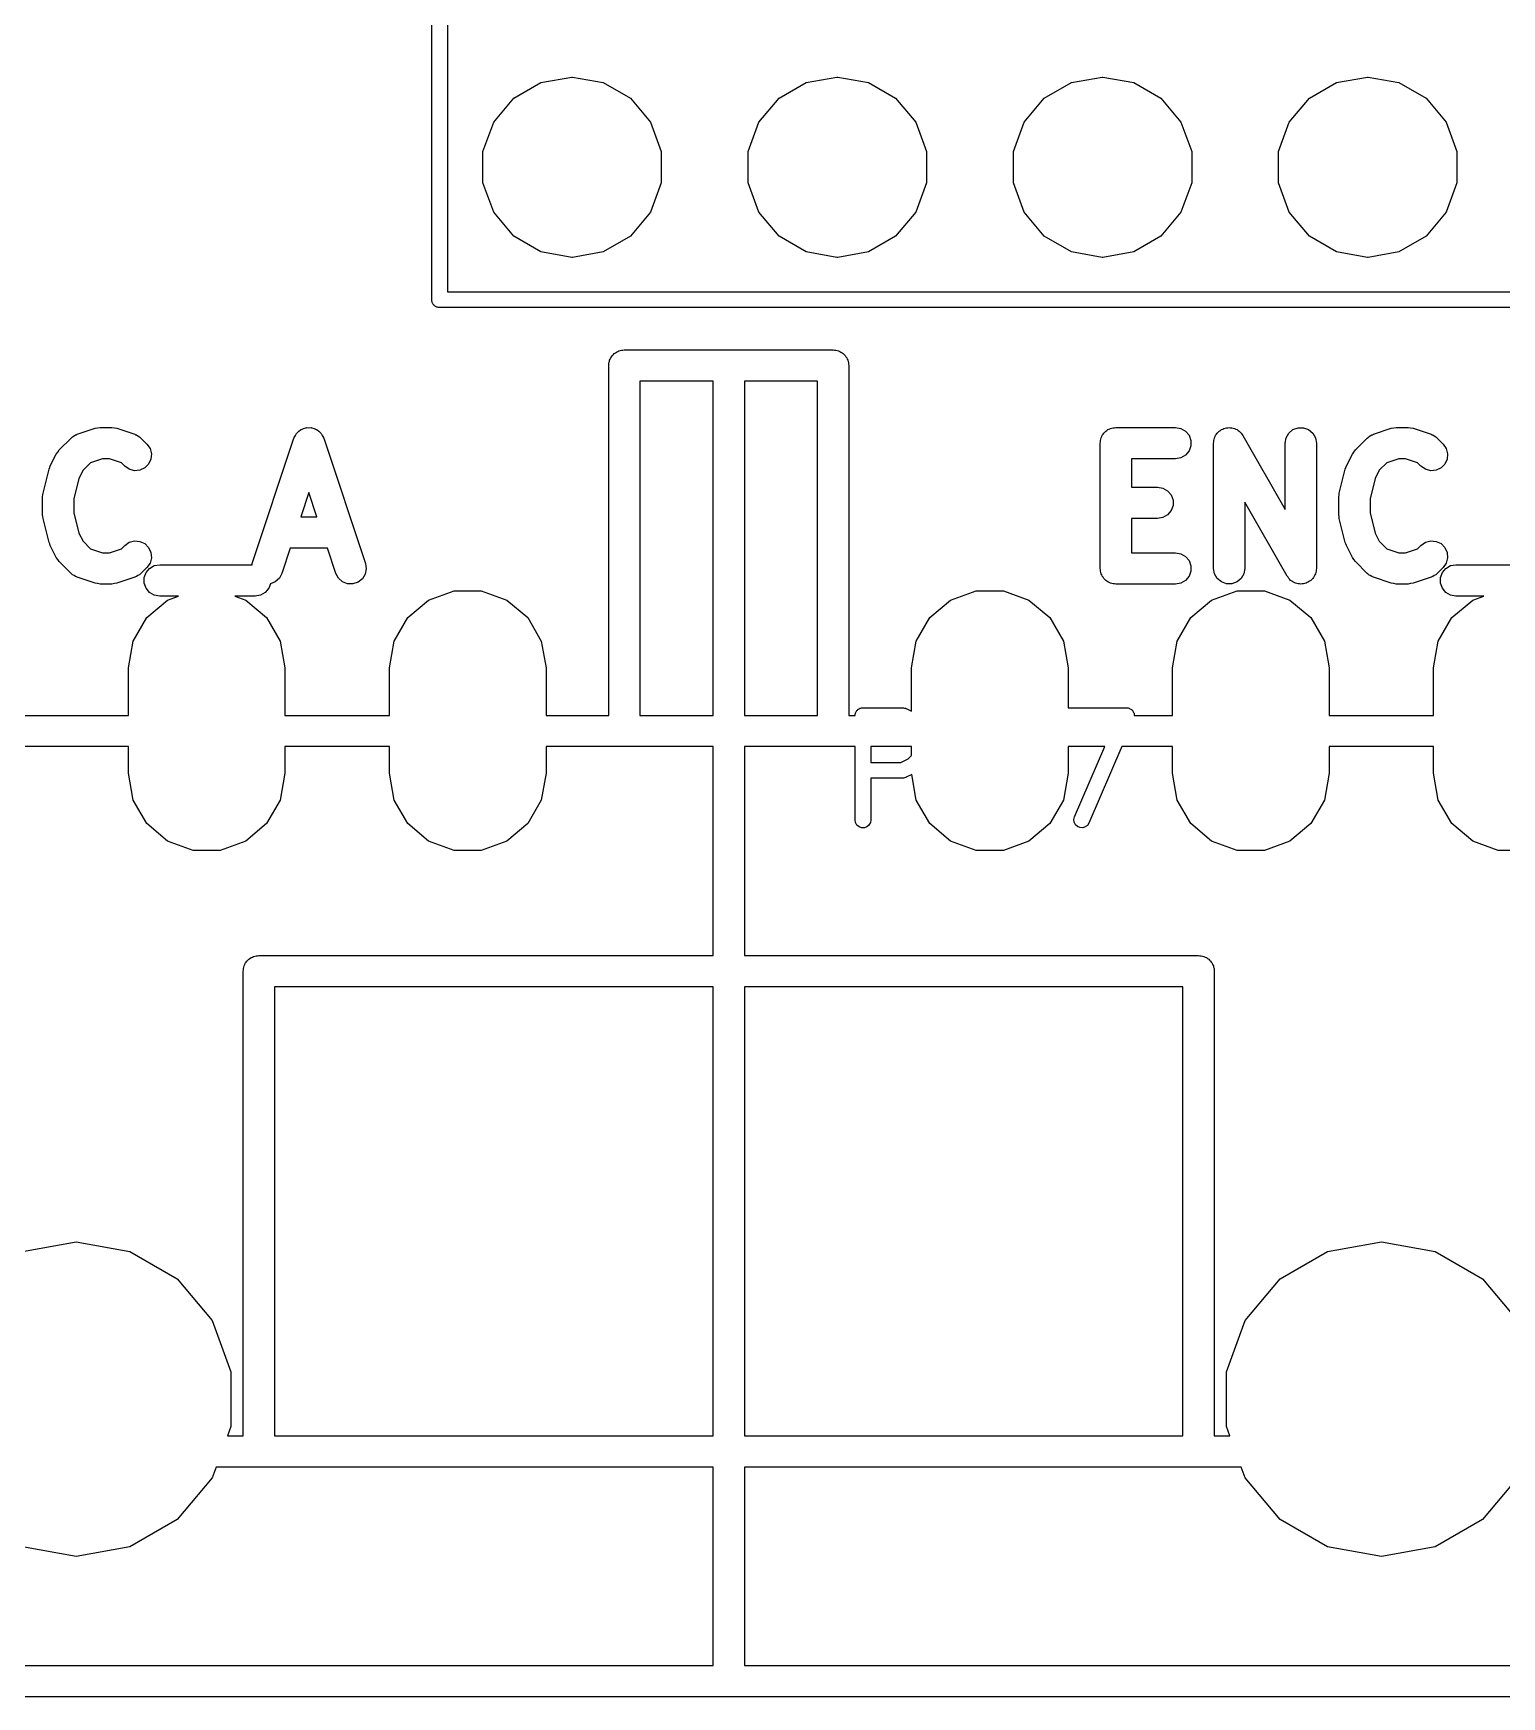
# Model space of a CAD drawing. Extents: x -2.2 to 86.5, y -78.6 to 9.2.
# Drawn here: x 50.84 to 64.9, y -75.35 to -59.42 of the extents above; entities that cross this region are included whole.
import ezdxf

# ---------------------------------------------------------------- set-up
doc = ezdxf.new("R2010")
doc.units = 0
doc.header["$MEASUREMENT"] = 0
doc.layers.add('BLACK', color=7, linetype='CONTINUOUS')

msp = doc.modelspace()

# ---------------------------------------------------------------- linework, layer by layer
at = {"layer": 'Black'}
for p, q in [((54.655, -61.97), (54.655, -56.89)), ((54.805, -56.965), (54.805, -61.895)), ((55.4416, -60.0384), (55.7013, -59.8885)), ((55.7013, -59.8885), (55.9967, -59.8364)), ((55.9967, -59.8364), (56.0033, -59.8364)), ((56.0033, -59.8364), (56.2987, -59.8885)), ((56.2987, -59.8885), (56.5584, -60.0384)), ((57.9816, -60.0384), (58.2413, -59.8885)), ((58.2413, -59.8885), (58.5367, -59.8364)), ((58.5367, -59.8364), (58.5433, -59.8364)), ((58.5433, -59.8364), (58.8387, -59.8885)), ((58.8387, -59.8885), (59.0984, -60.0384)), ((60.5216, -60.0384), (60.7813, -59.8885)), ((60.7813, -59.8885), (61.0767, -59.8364)), ((61.0767, -59.8364), (61.0833, -59.8364)), ((61.0833, -59.8364), (61.3787, -59.8885)), ((61.3787, -59.8885), (61.6384, -60.0384)), ((63.0616, -60.0384), (63.3213, -59.8885)), ((63.3213, -59.8885), (63.6167, -59.8364)), ((63.6167, -59.8364), (63.6233, -59.8364)), ((63.6233, -59.8364), (63.9187, -59.8885)), ((63.9187, -59.8885), (64.1784, -60.0384)), ((55.2488, -60.2682), (55.4416, -60.0384)), ((56.5584, -60.0384), (56.7512, -60.2682)), ((57.7888, -60.2682), (57.9816, -60.0384)), ((59.0984, -60.0384), (59.2912, -60.2682)), ((60.3288, -60.2682), (60.5216, -60.0384)), ((61.6384, -60.0384), (61.8312, -60.2682)), ((62.8688, -60.2682), (63.0616, -60.0384)), ((64.1784, -60.0384), (64.3712, -60.2682)), ((55.1462, -60.55), (55.2488, -60.2682)), ((56.7512, -60.2682), (56.8538, -60.55)), ((57.6862, -60.55), (57.7888, -60.2682)), ((59.2912, -60.2682), (59.3938, -60.55)), ((60.2262, -60.55), (60.3288, -60.2682)), ((61.8312, -60.2682), (61.9338, -60.55)), ((62.7662, -60.55), (62.8688, -60.2682)), ((64.3712, -60.2682), (64.4738, -60.55)), ((55.1462, -60.85), (55.1462, -60.55)), ((56.8538, -60.55), (56.8538, -60.85)), ((57.6862, -60.85), (57.6862, -60.55)), ((59.3938, -60.55), (59.3938, -60.85)), ((60.2262, -60.85), (60.2262, -60.55)), ((61.9338, -60.55), (61.9338, -60.85)), ((62.7662, -60.85), (62.7662, -60.55)), ((64.4738, -60.55), (64.4738, -60.85)), ((55.2488, -61.1318), (55.1462, -60.85)), ((56.8538, -60.85), (56.7512, -61.1318)), ((57.7888, -61.1318), (57.6862, -60.85)), ((59.3938, -60.85), (59.2912, -61.1318)), ((60.3288, -61.1318), (60.2262, -60.85)), ((61.9338, -60.85), (61.8312, -61.1318)), ((62.8688, -61.1318), (62.7662, -60.85)), ((64.4738, -60.85), (64.3712, -61.1318)), ((55.4416, -61.3616), (55.2488, -61.1318)), ((56.7512, -61.1318), (56.5584, -61.3616)), ((57.9816, -61.3616), (57.7888, -61.1318)), ((59.2912, -61.1318), (59.0984, -61.3616)), ((60.5216, -61.3616), (60.3288, -61.1318)), ((61.8312, -61.1318), (61.6384, -61.3616)), ((63.0616, -61.3616), (62.8688, -61.1318)), ((64.3712, -61.1318), (64.1784, -61.3616)), ((55.7013, -61.5115), (55.4416, -61.3616)), ((56.5584, -61.3616), (56.2987, -61.5115)), ((58.2413, -61.5115), (57.9816, -61.3616)), ((59.0984, -61.3616), (58.8387, -61.5115)), ((60.7813, -61.5115), (60.5216, -61.3616)), ((61.6384, -61.3616), (61.3787, -61.5115)), ((63.3213, -61.5115), (63.0616, -61.3616)), ((64.1784, -61.3616), (63.9187, -61.5115)), ((55.9967, -61.5636), (55.7013, -61.5115)), ((56.0033, -61.5636), (55.9967, -61.5636)), ((56.2987, -61.5115), (56.0033, -61.5636)), ((58.5367, -61.5636), (58.2413, -61.5115)), ((58.5433, -61.5636), (58.5367, -61.5636)), ((58.8387, -61.5115), (58.5433, -61.5636)), ((61.0767, -61.5636), (60.7813, -61.5115)), ((61.0833, -61.5636), (61.0767, -61.5636)), ((61.3787, -61.5115), (61.0833, -61.5636)), ((63.6167, -61.5636), (63.3213, -61.5115)), ((63.6233, -61.5636), (63.6167, -61.5636)), ((63.9187, -61.5115), (63.6233, -61.5636)), ((54.6561, -61.9765), (54.655, -61.97)), ((54.6561, -61.983), (54.6561, -61.9765)), ((54.805, -61.895), (67.355, -61.895)), ((54.6584, -61.9892), (54.6561, -61.983)), ((54.6595, -61.9957), (54.6584, -61.9892)), ((54.6628, -62.0013), (54.6595, -61.9957)), ((54.665, -62.0075), (54.6628, -62.0013)), ((54.6693, -62.0125), (54.665, -62.0075)), ((54.6725, -62.0182), (54.6693, -62.0125)), ((54.6776, -62.0224), (54.6725, -62.0182)), ((54.6818, -62.0275), (54.6776, -62.0224)), ((54.6875, -62.0307), (54.6818, -62.0275)), ((54.6925, -62.035), (54.6875, -62.0307)), ((54.6987, -62.0372), (54.6925, -62.035)), ((54.7043, -62.0405), (54.6987, -62.0372)), ((54.7108, -62.0416), (54.7043, -62.0405)), ((54.717, -62.0439), (54.7108, -62.0416)), ((54.7235, -62.0439), (54.717, -62.0439)), ((54.73, -62.045), (54.7235, -62.0439)), ((67.43, -62.045), (54.73, -62.045)), ((56.4487, -62.459), (56.4616, -62.4568)), ((56.4616, -62.4568), (56.474, -62.4523)), ((56.474, -62.4523), (56.4871, -62.4523)), ((56.4871, -62.4523), (56.5, -62.45)), ((56.5, -62.45), (57.5, -62.45)), ((57.5, -62.45), (58.5, -62.45)), ((58.5, -62.45), (58.5129, -62.4523)), ((58.5129, -62.4523), (58.526, -62.4523)), ((58.526, -62.4523), (58.5384, -62.4568)), ((58.5384, -62.4568), (58.5513, -62.459)), ((56.35, -62.6), (56.3523, -62.5871)), ((56.35, -65.95), (56.35, -62.6)), ((56.3523, -62.574), (56.3568, -62.5616)), ((56.3523, -62.5871), (56.3523, -62.574)), ((56.3568, -62.5616), (56.359, -62.5487)), ((56.359, -62.5487), (56.3656, -62.5373)), ((56.3656, -62.5373), (56.3701, -62.525)), ((56.3701, -62.525), (56.3785, -62.5149)), ((56.3785, -62.5149), (56.3851, -62.5036)), ((56.3851, -62.5036), (56.3951, -62.4951)), ((56.3951, -62.4951), (56.4036, -62.4851)), ((56.4036, -62.4851), (56.4149, -62.4785)), ((56.4149, -62.4785), (56.425, -62.4701)), ((56.425, -62.4701), (56.4373, -62.4656)), ((56.4373, -62.4656), (56.4487, -62.459)), ((58.5513, -62.459), (58.5627, -62.4656)), ((58.5627, -62.4656), (58.575, -62.4701)), ((58.575, -62.4701), (58.5851, -62.4785)), ((58.5851, -62.4785), (58.5964, -62.4851)), ((58.5964, -62.4851), (58.6049, -62.4951)), ((58.6049, -62.4951), (58.6149, -62.5036)), ((58.6149, -62.5036), (58.6215, -62.5149)), ((58.6215, -62.5149), (58.6299, -62.525)), ((58.6299, -62.525), (58.6344, -62.5373)), ((58.6344, -62.5373), (58.641, -62.5487)), ((58.641, -62.5487), (58.6432, -62.5616)), ((58.6432, -62.5616), (58.6477, -62.574)), ((58.6477, -62.574), (58.6477, -62.5871)), ((58.6477, -62.5871), (58.65, -62.6)), ((58.65, -62.6), (58.65, -65.95)), ((56.65, -62.75), (56.65, -65.95)), ((57.35, -62.75), (56.65, -62.75)), ((57.35, -65.95), (57.35, -62.75)), ((57.65, -62.75), (57.65, -65.95)), ((58.35, -62.75), (57.65, -62.75)), ((58.35, -65.95), (58.35, -62.75)), ((51.2597, -63.2577), (51.4311, -63.2006)), ((51.4311, -63.2006), (51.4549, -63.197)), ((51.4549, -63.197), (51.4786, -63.1929)), ((51.4786, -63.1929), (51.5929, -63.1929)), ((51.5929, -63.1929), (51.6165, -63.197)), ((51.6165, -63.197), (51.6403, -63.2006)), ((51.6403, -63.2006), (51.8117, -63.2577)), ((53.3506, -63.269), (53.3611, -63.2496)), ((53.3611, -63.2496), (53.3642, -63.2469)), ((53.3642, -63.2469), (53.3663, -63.2433)), ((53.3663, -63.2433), (53.3836, -63.2297)), ((53.3836, -63.2297), (53.4001, -63.215)), ((53.4001, -63.215), (53.4039, -63.2135)), ((53.4039, -63.2135), (53.4071, -63.211)), ((53.4071, -63.211), (53.428, -63.204)), ((53.428, -63.204), (53.4485, -63.1959)), ((53.4485, -63.1959), (53.4526, -63.1958)), ((53.4526, -63.1958), (53.4566, -63.1945)), ((53.4566, -63.1945), (53.4786, -63.1951)), ((53.4786, -63.1951), (53.5006, -63.1945)), ((53.5006, -63.1945), (53.5045, -63.1958)), ((53.5045, -63.1958), (53.5086, -63.1959)), ((53.5086, -63.1959), (53.5291, -63.204)), ((53.5291, -63.204), (53.55, -63.211)), ((53.55, -63.211), (53.5532, -63.2135)), ((53.5532, -63.2135), (53.5571, -63.215)), ((53.5571, -63.215), (53.5736, -63.2297)), ((53.5736, -63.2297), (53.5908, -63.2433)), ((53.5908, -63.2433), (53.593, -63.2469)), ((53.593, -63.2469), (53.5961, -63.2496)), ((53.5961, -63.2496), (53.6065, -63.269)), ((61.0857, -63.2578), (61.0922, -63.2464)), ((61.0922, -63.2464), (61.1023, -63.238)), ((61.1023, -63.238), (61.1107, -63.2279)), ((61.1107, -63.2279), (61.1221, -63.2214)), ((61.1221, -63.2214), (61.1321, -63.213)), ((61.1321, -63.213), (61.1445, -63.2085)), ((61.1445, -63.2085), (61.1558, -63.2019)), ((61.1558, -63.2019), (61.1688, -63.1996)), ((61.1688, -63.1996), (61.1811, -63.1951)), ((61.1811, -63.1951), (61.1942, -63.1951)), ((61.1942, -63.1951), (61.2071, -63.1929)), ((61.2071, -63.1929), (61.7786, -63.1929)), ((61.7786, -63.1929), (61.8299, -63.2019)), ((61.8299, -63.2019), (61.875, -63.2279)), ((61.875, -63.2279), (61.9085, -63.2679)), ((62.1716, -63.2575), (62.1779, -63.2464)), ((62.1779, -63.2464), (62.1883, -63.2378)), ((62.1883, -63.2378), (62.197, -63.2275)), ((62.197, -63.2275), (62.2081, -63.2212)), ((62.2081, -63.2212), (62.2179, -63.213)), ((62.2179, -63.213), (62.2305, -63.2084)), ((62.2305, -63.2084), (62.2422, -63.2017)), ((62.2422, -63.2017), (62.2548, -63.1995)), ((62.2548, -63.1995), (62.2668, -63.1951)), ((62.2668, -63.1951), (62.2803, -63.1951)), ((62.2803, -63.1951), (62.2935, -63.1929)), ((62.2935, -63.1929), (62.3061, -63.1951)), ((62.3061, -63.1951), (62.3189, -63.1951)), ((62.3189, -63.1951), (62.3315, -63.1997)), ((62.3315, -63.1997), (62.3448, -63.2021)), ((62.3448, -63.2021), (62.3558, -63.2086)), ((62.3558, -63.2086), (62.3679, -63.213)), ((62.3679, -63.213), (62.3782, -63.2216)), ((62.3782, -63.2216), (62.3898, -63.2284)), ((62.3898, -63.2284), (62.398, -63.2382)), ((62.398, -63.2382), (62.4078, -63.2464)), ((62.4078, -63.2464), (62.4145, -63.2581)), ((62.8376, -63.2916), (62.8637, -63.2464)), ((62.8637, -63.2464), (62.9036, -63.213)), ((62.9036, -63.213), (62.9525, -63.1951)), ((62.9525, -63.1951), (63.0046, -63.1951)), ((63.0046, -63.1951), (63.0536, -63.213)), ((63.0536, -63.213), (63.0935, -63.2464)), ((63.0935, -63.2464), (63.1195, -63.2916)), ((63.674, -63.2577), (63.8454, -63.2006)), ((63.8454, -63.2006), (63.8692, -63.197)), ((63.8692, -63.197), (63.8929, -63.1929)), ((63.8929, -63.1929), (64.0071, -63.1929)), ((64.0071, -63.1929), (64.0308, -63.197)), ((64.0308, -63.197), (64.0546, -63.2006)), ((64.0546, -63.2006), (64.226, -63.2577)), ((51.073, -63.4279), (51.0868, -63.4082)), ((51.0868, -63.4082), (51.2011, -63.2939)), ((51.2011, -63.2939), (51.2082, -63.289)), ((51.2082, -63.289), (51.2139, -63.2825)), ((51.2139, -63.2825), (51.2294, -63.2741)), ((51.2294, -63.2741), (51.2437, -63.2641)), ((51.2437, -63.2641), (51.2521, -63.2618)), ((51.2521, -63.2618), (51.2597, -63.2577)), ((51.8117, -63.2577), (51.8193, -63.2618)), ((51.8193, -63.2618), (51.8277, -63.2641)), ((51.8277, -63.2641), (51.8421, -63.2741)), ((51.8421, -63.2741), (51.8575, -63.2825)), ((51.8575, -63.2825), (51.8633, -63.289)), ((51.8633, -63.289), (51.8704, -63.2939)), ((51.8704, -63.2939), (51.9275, -63.3511)), ((51.9275, -63.3511), (51.9574, -63.3937)), ((51.9574, -63.3937), (51.9709, -63.4441)), ((52.9363, -64.4954), (53.3363, -63.2954)), ((53.3363, -63.2954), (53.3382, -63.2918)), ((53.3382, -63.2918), (53.3391, -63.2877)), ((53.3391, -63.2877), (53.3506, -63.269)), ((53.6065, -63.269), (53.6181, -63.2877)), ((53.6181, -63.2877), (53.6189, -63.2918)), ((53.6189, -63.2918), (53.6209, -63.2954)), ((53.6209, -63.2954), (54.0209, -64.4954)), ((61.0571, -63.3429), (61.0594, -63.3299)), ((61.0571, -64.5429), (61.0571, -63.3429)), ((61.0594, -63.3168), (61.0639, -63.3045)), ((61.0594, -63.3299), (61.0594, -63.3168)), ((61.0639, -63.3045), (61.0662, -63.2916)), ((61.0662, -63.2916), (61.0728, -63.2802)), ((61.0728, -63.2802), (61.0772, -63.2679)), ((61.0772, -63.2679), (61.0857, -63.2578)), ((61.9085, -63.2679), (61.9263, -63.3168)), ((61.9263, -63.3689), (61.9085, -63.4179)), ((61.9263, -63.3168), (61.9263, -63.3689)), ((62.1429, -63.3429), (62.1452, -63.3296)), ((62.1429, -64.5429), (62.1429, -63.3429)), ((62.1452, -63.3296), (62.1453, -63.3162)), ((62.1453, -63.3162), (62.1497, -63.3042)), ((62.1497, -63.3042), (62.1519, -63.2916)), ((62.1519, -63.2916), (62.1586, -63.2799)), ((62.1586, -63.2799), (62.1633, -63.2673)), ((62.1633, -63.2673), (62.1716, -63.2575)), ((62.4145, -63.2581), (62.4231, -63.2684)), ((62.4231, -63.2684), (62.8286, -63.978)), ((62.8286, -63.3429), (62.8376, -63.2916)), ((62.8286, -63.978), (62.8286, -63.3429)), ((63.1195, -63.2916), (63.1286, -63.3429)), ((63.1286, -63.3429), (63.1286, -64.5429)), ((63.4873, -63.4279), (63.5011, -63.4082)), ((63.5011, -63.4082), (63.6154, -63.2939)), ((63.6154, -63.2939), (63.6224, -63.289)), ((63.6224, -63.289), (63.6282, -63.2825)), ((63.6282, -63.2825), (63.6436, -63.2741)), ((63.6436, -63.2741), (63.658, -63.2641)), ((63.658, -63.2641), (63.6664, -63.2618)), ((63.6664, -63.2618), (63.674, -63.2577)), ((64.226, -63.2577), (64.2336, -63.2618)), ((64.2336, -63.2618), (64.242, -63.2641)), ((64.242, -63.2641), (64.2564, -63.2741)), ((64.2564, -63.2741), (64.2718, -63.2825)), ((64.2718, -63.2825), (64.2776, -63.289)), ((64.2776, -63.289), (64.2846, -63.2939)), ((64.2846, -63.2939), (64.3418, -63.3511)), ((64.3418, -63.3511), (64.3717, -63.3937)), ((64.3717, -63.3937), (64.3851, -63.4441)), ((50.9969, -63.5772), (51.0015, -63.5615)), ((51.0015, -63.5615), (51.0587, -63.4472)), ((51.0587, -63.4472), (51.073, -63.4279)), ((51.3882, -63.5311), (51.3161, -63.6031)), ((51.5029, -63.4929), (51.3882, -63.5311)), ((51.5685, -63.4929), (51.5029, -63.4929)), ((51.6833, -63.5311), (51.5685, -63.4929)), ((51.7154, -63.5632), (51.6833, -63.5311)), ((51.758, -63.5931), (51.7154, -63.5632)), ((51.9443, -63.5432), (51.9075, -63.58)), ((51.9663, -63.496), (51.9443, -63.5432)), ((51.9709, -63.4441), (51.9663, -63.496)), ((61.7786, -63.4929), (61.3571, -63.4929)), ((61.3571, -63.4929), (61.3571, -63.7643)), ((61.8299, -63.4838), (61.7786, -63.4929)), ((61.875, -63.4578), (61.8299, -63.4838)), ((61.9085, -63.4179), (61.875, -63.4578)), ((63.4112, -63.5772), (63.4158, -63.5615)), ((63.4158, -63.5615), (63.473, -63.4472)), ((63.473, -63.4472), (63.4873, -63.4279)), ((63.8025, -63.5311), (63.7304, -63.6031)), ((63.9172, -63.4929), (63.8025, -63.5311)), ((63.9828, -63.4929), (63.9172, -63.4929)), ((64.0975, -63.5311), (63.9828, -63.4929)), ((64.1296, -63.5632), (64.0975, -63.5311)), ((64.1723, -63.5931), (64.1296, -63.5632)), ((64.3586, -63.5432), (64.3218, -63.58)), ((64.3806, -63.496), (64.3586, -63.5432)), ((64.3851, -63.4441), (64.3806, -63.496)), ((50.933, -63.8208), (50.9902, -63.5922)), ((50.9902, -63.5922), (50.9969, -63.5772)), ((51.2772, -63.6809), (51.2286, -63.8756)), ((51.3161, -63.6031), (51.2772, -63.6809)), ((51.8084, -63.6066), (51.758, -63.5931)), ((51.8603, -63.602), (51.8084, -63.6066)), ((51.9075, -63.58), (51.8603, -63.602)), ((63.3473, -63.8208), (63.4045, -63.5922)), ((63.4045, -63.5922), (63.4112, -63.5772)), ((63.6915, -63.6809), (63.6429, -63.8756)), ((63.7304, -63.6031), (63.6915, -63.6809)), ((64.2226, -63.6066), (64.1723, -63.5931)), ((64.2745, -63.602), (64.2226, -63.6066)), ((64.3218, -63.58), (64.2745, -63.602)), ((50.9286, -63.8571), (50.9318, -63.8391)), ((50.9286, -64.0286), (50.9286, -63.8571)), ((50.9318, -63.8391), (50.933, -63.8208)), ((51.2286, -63.8756), (51.2286, -64.0101)), ((53.4786, -63.8172), (53.401, -64.05)), ((53.5562, -64.05), (53.4786, -63.8172)), ((61.3571, -63.7643), (61.6071, -63.7643)), ((61.6071, -63.7643), (61.6584, -63.7733)), ((61.6584, -63.7733), (61.7036, -63.7994)), ((61.7036, -63.7994), (61.737, -63.8393)), ((61.737, -63.8393), (61.7549, -63.8882)), ((61.7549, -63.8882), (61.7549, -63.9403)), ((63.3429, -63.8571), (63.346, -63.8391)), ((63.3429, -64.0286), (63.3429, -63.8571)), ((63.346, -63.8391), (63.3473, -63.8208)), ((63.6429, -63.8756), (63.6429, -64.0101)), ((50.9318, -64.0466), (50.9286, -64.0286)), ((50.933, -64.065), (50.9318, -64.0466)), ((51.2286, -64.0101), (51.2772, -64.2048)), ((53.401, -64.05), (53.5562, -64.05)), ((61.7036, -64.0292), (61.6584, -64.0552)), ((61.737, -63.9893), (61.7036, -64.0292)), ((61.7549, -63.9403), (61.737, -63.9893)), ((62.8483, -64.6173), (62.4429, -63.9077)), ((62.4429, -63.9077), (62.4429, -64.5429)), ((63.346, -64.0466), (63.3429, -64.0286)), ((63.3473, -64.065), (63.346, -64.0466)), ((63.6429, -64.0101), (63.6915, -64.2048)), ((50.9902, -64.2935), (50.933, -64.065)), ((51.2772, -64.2048), (51.3161, -64.2826)), ((61.6071, -64.0643), (61.3571, -64.0643)), ((61.3571, -64.0643), (61.3571, -64.3929)), ((61.6584, -64.0552), (61.6071, -64.0643)), ((63.4045, -64.2935), (63.3473, -64.065)), ((63.6915, -64.2048), (63.7304, -64.2826)), ((50.9969, -64.3085), (50.9902, -64.2935)), ((51.0015, -64.3242), (50.9969, -64.3085)), ((51.0587, -64.4385), (51.0015, -64.3242)), ((51.3161, -64.2826), (51.3882, -64.3546)), ((51.3882, -64.3546), (51.5029, -64.3929)), ((51.5685, -64.3929), (51.6833, -64.3546)), ((51.6833, -64.3546), (51.7154, -64.3225)), ((51.7154, -64.3225), (51.758, -64.2926)), ((51.758, -64.2926), (51.8084, -64.2791)), ((51.8084, -64.2791), (51.8603, -64.2837)), ((51.8603, -64.2837), (51.9075, -64.3057)), ((51.9075, -64.3057), (51.9443, -64.3425)), ((51.9443, -64.3425), (51.9663, -64.3897)), ((53.301, -64.35), (53.2209, -64.5903)), ((53.6562, -64.35), (53.301, -64.35)), ((53.7363, -64.5903), (53.6562, -64.35)), ((63.4112, -64.3085), (63.4045, -64.2935)), ((63.4158, -64.3242), (63.4112, -64.3085)), ((63.473, -64.4385), (63.4158, -64.3242)), ((63.7304, -64.2826), (63.8025, -64.3546)), ((63.8025, -64.3546), (63.9172, -64.3929)), ((63.9828, -64.3929), (64.0975, -64.3546)), ((64.0975, -64.3546), (64.1296, -64.3225)), ((64.1296, -64.3225), (64.1723, -64.2926)), ((64.1723, -64.2926), (64.2226, -64.2791)), ((64.2226, -64.2791), (64.2745, -64.2837)), ((64.2745, -64.2837), (64.3218, -64.3057)), ((64.3218, -64.3057), (64.3586, -64.3425)), ((64.3586, -64.3425), (64.3806, -64.3897)), ((51.073, -64.4578), (51.0587, -64.4385)), ((51.0868, -64.4775), (51.073, -64.4578)), ((51.2011, -64.5918), (51.0868, -64.4775)), ((51.5029, -64.3929), (51.5685, -64.3929)), ((51.9574, -64.492), (51.9275, -64.5346)), ((51.9536, -64.5422), (51.9987, -64.5162)), ((51.9709, -64.4416), (51.9574, -64.492)), ((51.9663, -64.3897), (51.9709, -64.4416)), ((51.9987, -64.5162), (52.05, -64.5071)), ((52.05, -64.5071), (52.9345, -64.5071)), ((52.9345, -64.5071), (52.9363, -64.4954)), ((54.0209, -64.4954), (54.0285, -64.547)), ((61.3571, -64.3929), (61.7786, -64.3929)), ((61.7786, -64.3929), (61.8299, -64.4019)), ((61.8299, -64.4019), (61.875, -64.4279)), ((61.875, -64.4279), (61.9085, -64.4679)), ((61.9085, -64.4679), (61.9263, -64.5168)), ((61.9263, -64.5168), (61.9263, -64.5689)), ((63.4873, -64.4578), (63.473, -64.4385)), ((63.5011, -64.4775), (63.4873, -64.4578)), ((63.6154, -64.5918), (63.5011, -64.4775)), ((63.9172, -64.3929), (63.9828, -64.3929)), ((64.3717, -64.492), (64.3418, -64.5346)), ((64.3679, -64.5422), (64.413, -64.5162)), ((64.3851, -64.4416), (64.3717, -64.492)), ((64.3806, -64.3897), (64.3851, -64.4416)), ((64.413, -64.5162), (64.4643, -64.5071)), ((64.4643, -64.5071), (65.3786, -64.5071)), ((51.2082, -64.5967), (51.2011, -64.5918)), ((51.2139, -64.6032), (51.2082, -64.5967)), ((51.2294, -64.6116), (51.2139, -64.6032)), ((51.2438, -64.6217), (51.2294, -64.6116)), ((51.2521, -64.6239), (51.2438, -64.6217)), ((51.2597, -64.628), (51.2521, -64.6239)), ((51.4311, -64.6852), (51.2597, -64.628)), ((51.4549, -64.6887), (51.4311, -64.6852)), ((51.6403, -64.6852), (51.6165, -64.6887)), ((51.8117, -64.628), (51.6403, -64.6852)), ((51.8193, -64.6239), (51.8117, -64.628)), ((51.8277, -64.6217), (51.8193, -64.6239)), ((51.8421, -64.6116), (51.8277, -64.6217)), ((51.8575, -64.6032), (51.8421, -64.6116)), ((51.8633, -64.5967), (51.8575, -64.6032)), ((51.8704, -64.5918), (51.8633, -64.5967)), ((51.9275, -64.5346), (51.8704, -64.5918)), ((51.9023, -64.6311), (51.9201, -64.5821)), ((51.9023, -64.6832), (51.9023, -64.6311)), ((51.9201, -64.7321), (51.9023, -64.6832)), ((51.9201, -64.5821), (51.9536, -64.5422)), ((53.1571, -64.6707), (53.1098, -64.6894)), ((53.1961, -64.6361), (53.1571, -64.6707)), ((53.2209, -64.5903), (53.1961, -64.6361)), ((53.7611, -64.6361), (53.7363, -64.5903)), ((53.8001, -64.6707), (53.7611, -64.6361)), ((53.8485, -64.6898), (53.8001, -64.6707)), ((53.95, -64.6748), (53.9006, -64.6912)), ((53.9908, -64.6424), (53.95, -64.6748)), ((54.0181, -64.598), (53.9908, -64.6424)), ((54.0285, -64.547), (54.0181, -64.598)), ((61.0594, -64.5558), (61.0571, -64.5429)), ((61.0594, -64.5689), (61.0594, -64.5558)), ((61.0639, -64.5812), (61.0594, -64.5689)), ((61.0662, -64.5942), (61.0639, -64.5812)), ((61.0728, -64.6055), (61.0662, -64.5942)), ((61.0772, -64.6179), (61.0728, -64.6055)), ((61.0857, -64.6279), (61.0772, -64.6179)), ((61.0922, -64.6393), (61.0857, -64.6279)), ((61.1023, -64.6477), (61.0922, -64.6393)), ((61.1107, -64.6578), (61.1023, -64.6477)), ((61.1221, -64.6643), (61.1107, -64.6578)), ((61.1321, -64.6728), (61.1221, -64.6643)), ((61.1445, -64.6772), (61.1321, -64.6728)), ((61.1558, -64.6838), (61.1445, -64.6772)), ((61.1688, -64.6861), (61.1558, -64.6838)), ((61.1811, -64.6906), (61.1688, -64.6861)), ((61.8299, -64.6838), (61.7786, -64.6929)), ((61.875, -64.6578), (61.8299, -64.6838)), ((61.9085, -64.6179), (61.875, -64.6578)), ((61.9263, -64.5689), (61.9085, -64.6179)), ((62.1519, -64.5942), (62.1429, -64.5429)), ((62.1779, -64.6393), (62.1519, -64.5942)), ((62.2179, -64.6728), (62.1779, -64.6393)), ((62.2668, -64.6906), (62.2179, -64.6728)), ((62.3679, -64.6728), (62.3189, -64.6906)), ((62.4078, -64.6393), (62.3679, -64.6728)), ((62.4338, -64.5942), (62.4078, -64.6393)), ((62.4429, -64.5429), (62.4338, -64.5942)), ((62.8569, -64.6276), (62.8483, -64.6173)), ((62.8637, -64.6393), (62.8569, -64.6276)), ((62.8735, -64.6475), (62.8637, -64.6393)), ((62.8816, -64.6573), (62.8735, -64.6475)), ((62.8933, -64.6641), (62.8816, -64.6573)), ((62.9036, -64.6728), (62.8933, -64.6641)), ((62.9156, -64.6771), (62.9036, -64.6728)), ((62.9266, -64.6836), (62.9156, -64.6771)), ((62.9399, -64.686), (62.9266, -64.6836)), ((62.9525, -64.6906), (62.9399, -64.686)), ((63.0166, -64.6862), (63.0046, -64.6906)), ((63.0292, -64.684), (63.0166, -64.6862)), ((63.0409, -64.6774), (63.0292, -64.684)), ((63.0536, -64.6728), (63.0409, -64.6774)), ((63.0634, -64.6645), (63.0536, -64.6728)), ((63.0745, -64.6582), (63.0634, -64.6645)), ((63.0832, -64.6479), (63.0745, -64.6582)), ((63.0935, -64.6393), (63.0832, -64.6479)), ((63.0999, -64.6282), (63.0935, -64.6393)), ((63.1081, -64.6184), (63.0999, -64.6282)), ((63.1128, -64.6058), (63.1081, -64.6184)), ((63.1195, -64.5942), (63.1128, -64.6058)), ((63.1217, -64.5816), (63.1195, -64.5942)), ((63.1262, -64.5696), (63.1217, -64.5816)), ((63.1286, -64.5429), (63.1262, -64.5561)), ((63.1262, -64.5561), (63.1262, -64.5696)), ((63.6224, -64.5967), (63.6154, -64.5918)), ((63.6282, -64.6032), (63.6224, -64.5967)), ((63.6436, -64.6116), (63.6282, -64.6032)), ((63.658, -64.6217), (63.6436, -64.6116)), ((63.6664, -64.6239), (63.658, -64.6217)), ((63.674, -64.628), (63.6664, -64.6239)), ((63.8454, -64.6852), (63.674, -64.628)), ((63.8692, -64.6887), (63.8454, -64.6852)), ((64.0546, -64.6852), (64.0308, -64.6887)), ((64.226, -64.628), (64.0546, -64.6852)), ((64.2336, -64.6239), (64.226, -64.628)), ((64.242, -64.6217), (64.2336, -64.6239)), ((64.2564, -64.6116), (64.242, -64.6217)), ((64.2718, -64.6032), (64.2564, -64.6116)), ((64.2776, -64.5967), (64.2718, -64.6032)), ((64.2846, -64.5918), (64.2776, -64.5967)), ((64.3418, -64.5346), (64.2846, -64.5918)), ((64.3166, -64.6311), (64.3344, -64.5821)), ((64.3166, -64.6832), (64.3166, -64.6311)), ((64.3344, -64.7321), (64.3166, -64.6832)), ((64.3344, -64.5821), (64.3679, -64.5422)), ((51.4786, -64.6929), (51.4549, -64.6887)), ((51.5929, -64.6929), (51.4786, -64.6929)), ((51.6165, -64.6887), (51.5929, -64.6929)), ((51.9536, -64.772), (51.9201, -64.7321)), ((51.9255, -65.0131), (52.125, -64.8457)), ((51.9987, -64.7981), (51.9536, -64.772)), ((52.05, -64.8071), (51.9987, -64.7981)), ((52.231, -64.8071), (52.05, -64.8071)), ((52.125, -64.8457), (52.231, -64.8071)), ((52.9643, -64.8071), (52.769, -64.8071)), ((52.769, -64.8071), (52.875, -64.8457)), ((52.875, -64.8457), (53.0745, -65.0131)), ((53.0156, -64.7981), (52.9643, -64.8071)), ((53.0607, -64.772), (53.0156, -64.7981)), ((53.0942, -64.7321), (53.0607, -64.772)), ((53.1098, -64.6894), (53.0942, -64.7321)), ((53.9006, -64.6912), (53.8485, -64.6898)), ((54.4255, -65.0131), (54.625, -64.8457)), ((54.625, -64.8457), (54.8698, -64.7566)), ((54.8698, -64.7566), (55.1302, -64.7566)), ((55.1302, -64.7566), (55.375, -64.8457)), ((55.375, -64.8457), (55.5745, -65.0131)), ((59.4255, -65.0131), (59.625, -64.8457)), ((59.625, -64.8457), (59.8698, -64.7566)), ((59.8698, -64.7566), (60.1302, -64.7566)), ((60.1302, -64.7566), (60.375, -64.8457)), ((60.375, -64.8457), (60.5745, -65.0131)), ((61.1942, -64.6906), (61.1811, -64.6906)), ((61.2071, -64.6929), (61.1942, -64.6906)), ((61.7786, -64.6929), (61.2071, -64.6929)), ((61.9255, -65.0131), (62.125, -64.8457)), ((62.125, -64.8457), (62.3698, -64.7566)), ((62.3189, -64.6906), (62.2668, -64.6906)), ((62.3698, -64.7566), (62.6302, -64.7566)), ((62.6302, -64.7566), (62.875, -64.8457)), ((62.875, -64.8457), (63.0745, -65.0131)), ((62.9653, -64.6906), (62.9525, -64.6906)), ((62.9779, -64.6929), (62.9653, -64.6906)), ((62.9912, -64.6906), (62.9779, -64.6929)), ((63.0046, -64.6906), (62.9912, -64.6906)), ((63.8929, -64.6929), (63.8692, -64.6887)), ((64.0071, -64.6929), (63.8929, -64.6929)), ((64.0308, -64.6887), (64.0071, -64.6929)), ((64.3679, -64.772), (64.3344, -64.7321)), ((64.413, -64.7981), (64.3679, -64.772)), ((64.4643, -64.8071), (64.413, -64.7981)), ((64.4255, -65.0131), (64.625, -64.8457)), ((64.731, -64.8071), (64.4643, -64.8071)), ((64.625, -64.8457), (64.731, -64.8071)), ((51.7952, -65.2387), (51.9255, -65.0131)), ((53.0745, -65.0131), (53.2048, -65.2387)), ((54.2952, -65.2387), (54.4255, -65.0131)), ((55.5745, -65.0131), (55.7048, -65.2387)), ((59.2952, -65.2387), (59.4255, -65.0131)), ((60.5745, -65.0131), (60.7048, -65.2387)), ((61.7952, -65.2387), (61.9255, -65.0131)), ((63.0745, -65.0131), (63.2048, -65.2387)), ((64.2952, -65.2387), (64.4255, -65.0131)), ((51.75, -65.4952), (51.7952, -65.2387)), ((53.2048, -65.2387), (53.25, -65.4952)), ((54.25, -65.4952), (54.2952, -65.2387)), ((55.7048, -65.2387), (55.75, -65.4952)), ((59.25, -65.4952), (59.2952, -65.2387)), ((60.7048, -65.2387), (60.75, -65.4952)), ((61.75, -65.4952), (61.7952, -65.2387)), ((63.2048, -65.2387), (63.25, -65.4952)), ((64.25, -65.4952), (64.2952, -65.2387)), ((51.75, -65.95), (51.75, -65.4952)), ((53.25, -65.4952), (53.25, -65.95)), ((54.25, -65.95), (54.25, -65.4952)), ((55.75, -65.4952), (55.75, -65.95)), ((59.25, -65.9102), (59.25, -65.4952)), ((60.75, -65.4952), (60.75, -65.8774)), ((61.75, -65.95), (61.75, -65.4952)), ((63.25, -65.4952), (63.25, -65.95)), ((64.25, -65.95), (64.25, -65.4952)), ((50.75, -65.95), (51.75, -65.95)), ((53.25, -65.95), (54.25, -65.95)), ((55.75, -65.95), (56.35, -65.95)), ((56.65, -65.95), (57.35, -65.95)), ((57.65, -65.95), (58.35, -65.95)), ((58.65, -65.95), (58.7111, -65.95)), ((58.7111, -65.95), (58.7119, -65.9459)), ((58.7119, -65.9394), (58.7141, -65.9332)), ((58.7119, -65.9459), (58.7119, -65.9394)), ((58.7141, -65.9332), (58.7152, -65.9267)), ((58.7152, -65.9267), (58.7185, -65.921)), ((58.7185, -65.921), (58.7208, -65.9149)), ((58.7208, -65.9149), (58.725, -65.9099)), ((58.725, -65.9099), (58.7283, -65.9042)), ((58.7283, -65.9042), (58.7333, -65.9)), ((58.7333, -65.9), (58.7375, -65.8949)), ((58.7375, -65.8949), (58.7432, -65.8916)), ((58.7432, -65.8916), (58.7482, -65.8874)), ((58.7482, -65.8874), (58.7544, -65.8852)), ((58.7544, -65.8852), (58.7601, -65.8819)), ((58.7601, -65.8819), (58.7665, -65.8808)), ((58.7665, -65.8808), (58.7727, -65.8785)), ((58.7727, -65.8785), (58.7793, -65.8785)), ((58.7793, -65.8785), (58.7857, -65.8774)), ((58.7857, -65.8774), (59.1667, -65.8774)), ((59.1667, -65.8774), (59.1709, -65.8781)), ((59.1709, -65.8781), (59.1752, -65.8779)), ((59.1752, -65.8779), (59.1837, -65.8804)), ((59.1837, -65.8804), (59.1923, -65.8819)), ((59.1923, -65.8819), (59.1961, -65.8841)), ((59.1961, -65.8841), (59.2002, -65.8853)), ((59.2002, -65.8853), (59.25, -65.9102)), ((60.75, -65.8774), (61.3095, -65.8774)), ((61.3095, -65.8774), (61.318, -65.8789)), ((61.318, -65.8789), (61.3266, -65.8794)), ((61.3266, -65.8794), (61.3308, -65.8811)), ((61.3308, -65.8811), (61.3352, -65.8819)), ((61.3352, -65.8819), (61.3426, -65.8862)), ((61.3426, -65.8862), (61.3506, -65.8896)), ((61.3506, -65.8896), (61.3539, -65.8927)), ((61.3539, -65.8927), (61.3577, -65.8949)), ((61.3577, -65.8949), (61.3633, -65.9015)), ((61.3633, -65.9015), (61.3696, -65.9075)), ((61.3696, -65.9075), (61.3716, -65.9115)), ((61.3716, -65.9115), (61.3745, -65.9149)), ((61.3745, -65.9149), (61.3774, -65.923)), ((61.3774, -65.923), (61.3813, -65.9307)), ((61.3813, -65.9307), (61.3819, -65.9351)), ((61.3819, -65.9351), (61.3834, -65.9394)), ((61.3834, -65.9394), (61.3834, -65.948)), ((61.3834, -65.948), (61.3836, -65.95)), ((61.3836, -65.95), (61.75, -65.95)), ((63.25, -65.95), (64.25, -65.95)), ((51.75, -66.25), (50.75, -66.25)), ((51.75, -66.5048), (51.75, -66.25)), ((54.25, -66.25), (53.25, -66.25)), ((53.25, -66.25), (53.25, -66.5048)), ((54.25, -66.5048), (54.25, -66.25)), ((55.75, -66.25), (55.75, -66.5048)), ((57.35, -66.25), (55.75, -66.25)), ((57.35, -68.25), (57.35, -66.25)), ((58.7107, -66.25), (57.65, -66.25)), ((57.65, -66.25), (57.65, -68.25)), ((58.7107, -66.9524), (58.7107, -66.25)), ((58.8607, -66.25), (58.8607, -66.4012)), ((59.25, -66.25), (58.8607, -66.25)), ((59.25, -66.3323), (59.25, -66.25)), ((61.1004, -66.25), (60.75, -66.25)), ((60.75, -66.25), (60.75, -66.5048)), ((60.812, -66.9228), (61.1004, -66.25)), ((61.2636, -66.25), (60.9499, -66.9819)), ((61.75, -66.25), (61.2636, -66.25)), ((61.75, -66.5048), (61.75, -66.25)), ((64.25, -66.25), (63.25, -66.25)), ((63.25, -66.25), (63.25, -66.5048)), ((64.25, -66.5048), (64.25, -66.25)), ((58.8607, -66.4012), (59.149, -66.4012)), ((59.149, -66.4012), (59.2175, -66.3669)), ((59.2175, -66.3669), (59.2479, -66.3365)), ((59.2479, -66.3365), (59.25, -66.3323)), ((51.7952, -66.7613), (51.75, -66.5048)), ((53.25, -66.5048), (53.2048, -66.7613)), ((54.2952, -66.7613), (54.25, -66.5048)), ((55.75, -66.5048), (55.7048, -66.7613)), ((59.1667, -66.5512), (58.8607, -66.5512)), ((58.8607, -66.5512), (58.8607, -66.9524)), ((59.1709, -66.5504), (59.1667, -66.5512)), ((59.1752, -66.5507), (59.1709, -66.5504)), ((59.1837, -66.5482), (59.1752, -66.5507)), ((59.1923, -66.5467), (59.1837, -66.5482)), ((59.1961, -66.5445), (59.1923, -66.5467)), ((59.2002, -66.5433), (59.1961, -66.5445)), ((59.2522, -66.5173), (59.2002, -66.5433)), ((59.2952, -66.7613), (59.2522, -66.5173)), ((60.75, -66.5048), (60.7048, -66.7613)), ((61.7952, -66.7613), (61.75, -66.5048)), ((63.25, -66.5048), (63.2048, -66.7613)), ((64.2952, -66.7613), (64.25, -66.5048)), ((51.9255, -66.9869), (51.7952, -66.7613)), ((53.2048, -66.7613), (53.0745, -66.9869)), ((54.4255, -66.9869), (54.2952, -66.7613)), ((55.7048, -66.7613), (55.5745, -66.9869)), ((59.4255, -66.9869), (59.2952, -66.7613)), ((60.7048, -66.7613), (60.5745, -66.9869)), ((61.9255, -66.9869), (61.7952, -66.7613)), ((63.2048, -66.7613), (63.0745, -66.9869)), ((64.4255, -66.9869), (64.2952, -66.7613)), ((52.125, -67.1543), (51.9255, -66.9869)), ((53.0745, -66.9869), (52.875, -67.1543)), ((54.625, -67.1543), (54.4255, -66.9869)), ((55.5745, -66.9869), (55.375, -67.1543)), ((58.7152, -66.978), (58.7107, -66.9524)), ((58.7283, -67.0006), (58.7152, -66.978)), ((58.7482, -67.0173), (58.7283, -67.0006)), ((58.7727, -67.0262), (58.7482, -67.0173)), ((58.7987, -67.0262), (58.7727, -67.0262)), ((58.8232, -67.0173), (58.7987, -67.0262)), ((58.8432, -67.0006), (58.8232, -67.0173)), ((58.8562, -66.978), (58.8432, -67.0006)), ((58.8607, -66.9524), (58.8562, -66.978)), ((59.625, -67.1543), (59.4255, -66.9869)), ((60.5745, -66.9869), (60.375, -67.1543)), ((60.8061, -66.9482), (60.812, -66.9228)), ((60.8092, -66.9741), (60.8061, -66.9482)), ((60.8209, -66.9973), (60.8092, -66.9741)), ((60.8399, -67.0151), (60.8209, -66.9973)), ((60.8638, -67.0254), (60.8399, -67.0151)), ((60.8898, -67.0269), (60.8638, -67.0254)), ((60.9148, -67.0193), (60.8898, -67.0269)), ((60.9356, -67.0037), (60.9148, -67.0193)), ((60.9499, -66.9819), (60.9356, -67.0037)), ((62.125, -67.1543), (61.9255, -66.9869)), ((63.0745, -66.9869), (62.875, -67.1543)), ((64.625, -67.1543), (64.4255, -66.9869)), ((52.3698, -67.2434), (52.125, -67.1543)), ((52.875, -67.1543), (52.6302, -67.2434)), ((54.8698, -67.2434), (54.625, -67.1543)), ((55.375, -67.1543), (55.1302, -67.2434)), ((59.8698, -67.2434), (59.625, -67.1543)), ((60.375, -67.1543), (60.1302, -67.2434)), ((62.3698, -67.2434), (62.125, -67.1543)), ((62.875, -67.1543), (62.6302, -67.2434)), ((64.8698, -67.2434), (64.625, -67.1543)), ((52.6302, -67.2434), (52.3698, -67.2434)), ((55.1302, -67.2434), (54.8698, -67.2434)), ((60.1302, -67.2434), (59.8698, -67.2434)), ((62.6302, -67.2434), (62.3698, -67.2434)), ((65.1302, -67.2434), (64.8698, -67.2434)), ((52.8568, -68.3616), (52.859, -68.3487)), ((52.859, -68.3487), (52.8656, -68.3373)), ((52.8656, -68.3373), (52.8701, -68.325)), ((52.8701, -68.325), (52.8785, -68.3149)), ((52.8785, -68.3149), (52.8851, -68.3036)), ((52.8851, -68.3036), (52.8951, -68.2951)), ((52.8951, -68.2951), (52.9036, -68.2851)), ((52.9036, -68.2851), (52.9149, -68.2785)), ((52.9149, -68.2785), (52.925, -68.2701)), ((52.925, -68.2701), (52.9373, -68.2656)), ((52.9373, -68.2656), (52.9487, -68.259)), ((52.9487, -68.259), (52.9616, -68.2568)), ((52.9616, -68.2568), (52.974, -68.2523)), ((52.974, -68.2523), (52.9871, -68.2523)), ((52.9871, -68.2523), (53, -68.25)), ((53, -68.25), (57.35, -68.25)), ((57.65, -68.25), (62, -68.25)), ((62, -68.25), (62.0129, -68.2523)), ((62.0129, -68.2523), (62.026, -68.2523)), ((62.026, -68.2523), (62.0384, -68.2568)), ((62.0384, -68.2568), (62.0513, -68.259)), ((62.0513, -68.259), (62.0627, -68.2656)), ((62.0627, -68.2656), (62.075, -68.2701)), ((62.075, -68.2701), (62.0851, -68.2785)), ((62.0851, -68.2785), (62.0964, -68.2851)), ((62.0964, -68.2851), (62.1049, -68.2951)), ((62.1049, -68.2951), (62.1149, -68.3036)), ((62.1149, -68.3036), (62.1215, -68.3149)), ((62.1215, -68.3149), (62.1299, -68.325)), ((62.1299, -68.325), (62.1344, -68.3373)), ((62.1344, -68.3373), (62.141, -68.3487)), ((62.141, -68.3487), (62.1432, -68.3616)), ((52.85, -68.4), (52.8523, -68.3871)), ((52.85, -72.85), (52.85, -68.4)), ((52.8523, -68.374), (52.8568, -68.3616)), ((52.8523, -68.3871), (52.8523, -68.374)), ((62.1432, -68.3616), (62.1477, -68.374)), ((62.1477, -68.374), (62.1477, -68.3871)), ((62.1477, -68.3871), (62.15, -68.4)), ((62.15, -68.4), (62.15, -72.85)), ((53.15, -68.55), (53.15, -72.85)), ((57.35, -68.55), (53.15, -68.55)), ((57.35, -72.85), (57.35, -68.55)), ((57.65, -68.55), (57.65, -72.85)), ((61.85, -68.55), (57.65, -68.55)), ((61.85, -72.85), (61.85, -68.55)), ((50.735, -71.0851), (51.25, -70.9943)), ((51.25, -70.9943), (51.765, -71.0851)), ((63.235, -71.0851), (63.75, -70.9943)), ((63.75, -70.9943), (64.265, -71.0851)), ((51.765, -71.0851), (52.2179, -71.3465)), ((62.7821, -71.3465), (63.235, -71.0851)), ((64.265, -71.0851), (64.7179, -71.3465)), ((52.2179, -71.3465), (52.554, -71.7471)), ((62.446, -71.7471), (62.7821, -71.3465)), ((64.7179, -71.3465), (65.054, -71.7471)), ((52.554, -71.7471), (52.7329, -72.2385)), ((62.2671, -72.2385), (62.446, -71.7471)), ((52.7329, -72.2385), (52.7329, -72.7615)), ((62.2671, -72.7615), (62.2671, -72.2385)), ((52.7329, -72.7615), (52.7006, -72.85)), ((62.2994, -72.85), (62.2671, -72.7615)), ((52.7006, -72.85), (52.85, -72.85)), ((53.15, -72.85), (57.35, -72.85)), ((57.65, -72.85), (61.85, -72.85)), ((62.15, -72.85), (62.2994, -72.85)), ((52.554, -73.2529), (52.2179, -73.6535)), ((52.5914, -73.15), (52.554, -73.2529)), ((57.35, -73.15), (52.5914, -73.15)), ((57.35, -75.05), (57.35, -73.15)), ((62.4086, -73.15), (57.65, -73.15)), ((57.65, -73.15), (57.65, -75.05)), ((62.446, -73.2529), (62.4086, -73.15)), ((62.7821, -73.6535), (62.446, -73.2529)), ((65.054, -73.2529), (64.7179, -73.6535)), ((52.2179, -73.6535), (51.765, -73.9149)), ((63.235, -73.9149), (62.7821, -73.6535)), ((64.7179, -73.6535), (64.265, -73.9149)), ((51.25, -74.0057), (50.735, -73.9149)), ((51.765, -73.9149), (51.25, -74.0057)), ((63.75, -74.0057), (63.235, -73.9149)), ((64.265, -73.9149), (63.75, -74.0057)), ((45.15, -75.05), (57.35, -75.05)), ((57.65, -75.05), (69.85, -75.05)), ((57.5, -75.35), (45, -75.35)), ((70, -75.35), (57.5, -75.35))]:
    msp.add_line(p, q, dxfattribs=at)

doc.saveas('drawing.dxf')
